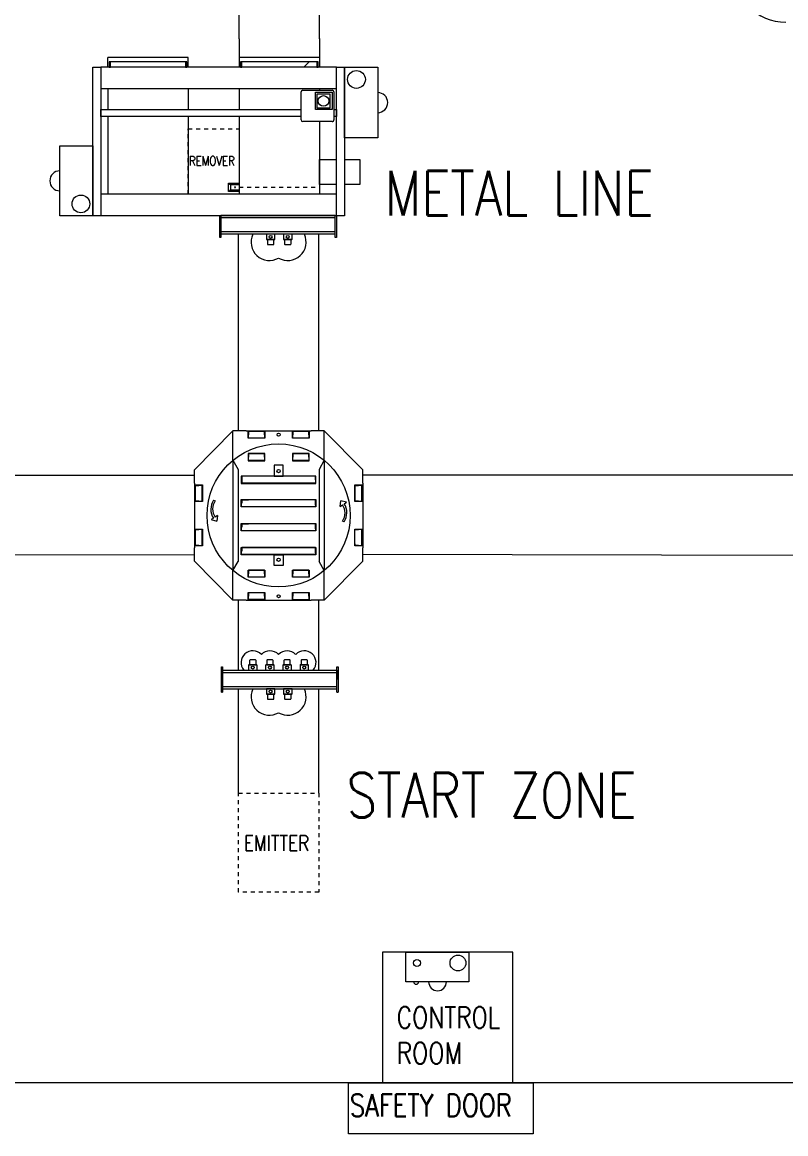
# Model space of a CAD drawing. Header units: inches. Extents: x -47 to 36, y 20 to 186.
# Drawn here: x -18.29 to 0.8, y 140.23 to 168.04 of the extents above; entities that cross this region are included whole.
import ezdxf

# ---------------------------------------------------------------- set-up
doc = ezdxf.new("R2010")
doc.units = ezdxf.units.IN
doc.header["$LTSCALE"] = 0.5
doc.linetypes.add('HIDDEN', pattern=[0.1875, 0.125, -0.0625])
doc.linetypes.add('HIDDEN2', pattern=[0.1875, 0.125, -0.0625])
doc.styles.get("Standard").update_dxf_attribs({"font": 'romans.shx', "width": 0.8})
pattern_1 = [(0, (0, 0), (0, 6.985), [5.08, -1.905]), (90, (0, 0), (-6.985, 4e-16), [5.08, -1.905])]
pattern_2 = [(0, (0, 2.607), (0, 6.985), [5.08, -1.905]), (90, (0, 2.607), (-6.985, 4e-16), [5.08, -1.905])]
pattern_3 = [(0, (0, 0.363), (0, 6.985), [5.08, -1.905]), (90, (0, 0.363), (-6.985, 4e-16), [5.08, -1.905])]
pattern_4 = [(0, (9e-05, 1.188), (0, 6.985), [5.08, -1.905]), (90, (9e-05, 1.188), (-6.985, 4e-16), [5.08, -1.905])]
pattern_5 = [(0, (-1.2865, 1.304), (0, 6.985), [5.08, -1.905]), (90, (-1.2865, 1.304), (-6.985, 4e-16), [5.08, -1.905])]
pattern_6 = [(0, (1.288, 1.304), (0, 6.985), [5.08, -1.905]), (90, (1.288, 1.304), (-6.985, 4e-16), [5.08, -1.905])]
pattern_7 = [(0, (23.053, -3.194), (0, 6.985), [5.08, -1.905]), (90, (23.053, -3.194), (-6.985, 4e-16), [5.08, -1.905])]
pattern_8 = [(0, (21.9386, 0), (0, 6.985), [5.08, -1.905]), (90, (21.9386, 0), (-6.985, 4e-16), [5.08, -1.905])]

msp = doc.modelspace()

# ---------------------------------------------------------------- hatches: boundary and pattern name
at = {"lineweight": 0, "true_color": 0xf8d731}
h = msp.add_hatch(dxfattribs=at)
h.set_pattern_fill('ANSI37', color=40, scale=1.550161)
h.set_pattern_definition([(45, (25.864, -102.2286), (-3.48021, 3.48021), []), (135, (25.864, -102.2286), (-3.48021, -3.48021), [])])
h.paths.add_polyline_path([(6.995, 156.637), (6.86, 156.637), (6.86, 154.766), (6.995, 154.766)])
h.paths.add_polyline_path([(6.995, 153.352), (6.86, 153.352), (6.86, 151.481), (6.995, 151.481)])
h.paths.add_polyline_path([(-10.928, 166.915), (-10.928, 167.05), (-12.799, 167.05), (-12.799, 166.915)])
h.paths.add_polyline_path([(-16.084, 167.05), (-16.084, 166.915), (-14.213, 166.915), (-14.213, 167.05)])
at = {"lineweight": 0}
h = msp.add_hatch(dxfattribs=at)
h.set_pattern_fill('ANGLE')
h.set_pattern_definition(pattern_8)
h.paths.add_polyline_path([(-9.743, 165.786), (-9.743, 165.764), (-9.656, 165.764), (-9.656, 165.786)])
h.paths.add_polyline_path([(-9.743, 167.015), (-9.743, 166.993), (-9.656, 166.993), (-9.656, 167.015)])
at = {"lineweight": 0, "true_color": 0xf8d731}
h = msp.add_hatch(dxfattribs=at)
h.set_pattern_fill('ANGLE', color=40)
h.set_pattern_definition(pattern_8)
h.paths.add_polyline_path([(-9.656, 166.993), (-9.743, 166.993), (-9.743, 165.786), (-9.656, 165.786)])
at = {"lineweight": 0}
h = msp.add_hatch(dxfattribs=at)
h.set_pattern_fill('ANSI37', color=1, scale=9.105044, angle=180)
h.set_pattern_definition([(225, (-260.993, 1729.1), (20.4414, -20.4414), []), (315, (-260.993, 1729.1), (20.4414, 20.4414), [])])
h.paths.add_polyline_path([(-9.405, 165.779, 1), (-9.405, 166.282)])
h = msp.add_hatch(dxfattribs=at)
h.set_pattern_fill('ANGLE')
h.set_pattern_definition(pattern_8)
h.paths.add_polyline_path([(-9.656, 163.666), (-9.743, 163.666), (-9.743, 163.644), (-9.656, 163.644)])
h.paths.add_polyline_path([(-9.743, 164.896), (-9.743, 164.873), (-9.656, 164.873), (-9.656, 164.896)])
at = {"lineweight": 0, "true_color": 0xf8d731}
h = msp.add_hatch(dxfattribs=at)
h.set_pattern_fill('ANGLE', color=40)
h.set_pattern_definition(pattern_8)
h.paths.add_polyline_path([(-9.743, 163.666), (-9.656, 163.666), (-9.656, 164.873), (-9.743, 164.873)])
h = msp.add_hatch(dxfattribs=at)
h.set_pattern_fill('ANGLE', color=40)
h.set_pattern_definition([(0, (21.9386, -2.1194), (0, 6.985), [5.08, -1.905]), (90, (21.9386, -2.1194), (-6.985, 4e-16), [5.08, -1.905])])
h.paths.add_polyline_path([(-9.656, 164.873), (-9.743, 164.873), (-9.743, 163.666), (-9.656, 163.666)])
at = {"lineweight": 0}
h = msp.add_hatch(dxfattribs=at)
h.set_pattern_fill('ANSI37', color=1, scale=9.039911)
h.set_pattern_definition([(45, (232.436, -1387.817), (-20.2952, 20.2952), []), (135, (232.436, -1387.817), (-20.2952, -20.2952), [])])
h.paths.add_polyline_path([(-17.352, 164.322, 1), (-17.352, 163.822)])
h = msp.add_hatch(dxfattribs=at)
h.set_pattern_fill('ANGLE')
h.set_pattern_definition(pattern_7)
h.paths.add_polyline_path([(-8.542, 162.592), (-8.629, 162.592), (-8.629, 162.569), (-8.542, 162.569)])
h.paths.add_polyline_path([(-8.542, 163.821), (-8.629, 163.821), (-8.629, 163.799), (-8.542, 163.799)])
at = {"lineweight": 0, "true_color": 0xf8d731}
h = msp.add_hatch(dxfattribs=at)
h.set_pattern_fill('ANGLE', color=40)
h.set_pattern_definition(pattern_7)
h.paths.add_polyline_path([(-8.542, 163.799), (-8.629, 163.799), (-8.629, 162.592), (-8.542, 162.592)])
at = {"lineweight": 0}
h = msp.add_hatch(dxfattribs=at)
h.set_pattern_fill('ANGLE')
h.set_pattern_definition(pattern_7)
h.paths.add_polyline_path([(-8.542, 160.472), (-8.629, 160.472), (-8.629, 160.45), (-8.542, 160.45)])
h.paths.add_polyline_path([(-8.542, 161.701), (-8.629, 161.701), (-8.629, 161.679), (-8.542, 161.679)])
at = {"lineweight": 0, "true_color": 0xf8d731}
h = msp.add_hatch(dxfattribs=at)
h.set_pattern_fill('ANGLE', color=40)
h.set_pattern_definition(pattern_7)
h.paths.add_polyline_path([(-8.542, 161.679), (-8.629, 161.679), (-8.629, 160.472), (-8.542, 160.472)])
at = {"lineweight": 0}
h = msp.add_hatch(dxfattribs=at)
h.set_pattern_fill('ANGLE', color=256)
h.set_pattern_definition(pattern_2)
h.paths.add_polyline_path([(-12.645, 157.812), (-12.645, 157.632), (-12.227, 157.632), (-12.227, 157.812)])
h.paths.add_polyline_path([(-12.635, 157.808), (-12.237, 157.808), (-12.237, 157.721), (-12.237, 157.635), (-12.635, 157.635), (-12.635, 157.721)], flags=16)
h = msp.add_hatch(dxfattribs=at)
h.set_pattern_fill('ANGLE', color=256)
h.set_pattern_definition(pattern_2)
h.paths.add_polyline_path([(-11.538, 157.812), (-11.538, 157.631), (-11.12, 157.631), (-11.12, 157.812)])
h.paths.add_polyline_path([(-11.527, 157.807), (-11.13, 157.807), (-11.13, 157.72), (-11.13, 157.634), (-11.528, 157.634), (-11.527, 157.72)], flags=16)
h = msp.add_hatch(dxfattribs=at)
h.set_pattern_fill('ANGLE', color=256)
h.set_pattern_definition(pattern_4)
h.paths.add_polyline_path([(-12.645, 157.248), (-12.645, 157.067), (-12.227, 157.067), (-12.227, 157.248)])
h.paths.add_polyline_path([(-12.635, 157.244), (-12.237, 157.244), (-12.237, 157.158), (-12.237, 157.072), (-12.635, 157.072), (-12.635, 157.158)], flags=16)
h = msp.add_hatch(dxfattribs=at)
h.set_pattern_fill('ANGLE', color=256)
h.set_pattern_definition([(0, (0.7146, 1.1876), (0, 6.985), [5.08, -1.905]), (90, (0.7146, 1.1876), (-6.985, 4e-16), [5.08, -1.905])])
h.paths.add_polyline_path([(-11.538, 157.248), (-11.538, 157.068), (-11.119, 157.068), (-11.119, 157.248)])
h.paths.add_polyline_path([(-11.528, 157.245), (-11.13, 157.245), (-11.13, 157.159), (-11.13, 157.073), (-11.527, 157.073), (-11.527, 157.159)], flags=16)
h = msp.add_hatch(dxfattribs=at)
h.set_pattern_fill('ANGLE', color=256)
h.set_pattern_definition(pattern_4)
h.paths.add_polyline_path([(-11.538, 157.248), (-11.538, 157.068), (-11.119, 157.068), (-11.119, 157.248)])
h.paths.add_polyline_path([(-11.528, 157.245), (-11.13, 157.245), (-11.13, 157.159), (-11.13, 157.073), (-11.527, 157.073), (-11.527, 157.159)], flags=16)
h = msp.add_hatch(dxfattribs=at)
h.set_pattern_fill('ANGLE', color=256)
h.set_pattern_definition([(0, (9e-05, 0.825), (0, 6.985), [5.08, -1.905]), (90, (9e-05, 0.825), (-6.985, 4e-16), [5.08, -1.905])])
h.paths.add_polyline_path([(-12.815, 156.683), (-12.815, 156.502), (-10.95, 156.502), (-10.95, 156.683)])
h.paths.add_polyline_path([(-12.805, 156.68), (-10.959, 156.68), (-10.959, 156.593), (-10.959, 156.507), (-12.805, 156.507), (-12.805, 156.593)], flags=16)
h = msp.add_hatch(dxfattribs=at)
h.set_pattern_fill('ANGLE', color=256)
h.set_pattern_definition(pattern_5)
h.paths.add_polyline_path([(-13.966, 156.463), (-13.966, 156.045), (-13.785, 156.045), (-13.785, 156.463)])
h.paths.add_polyline_path([(-13.963, 156.453), (-13.877, 156.453), (-13.79, 156.453), (-13.79, 156.055), (-13.877, 156.055), (-13.963, 156.055)], flags=16)
h = msp.add_hatch(dxfattribs=at)
h.set_pattern_fill('ANGLE', color=256)
h.set_pattern_definition(pattern_6)
h.paths.add_polyline_path([(-9.975, 156.463), (-9.975, 156.045), (-9.794, 156.045), (-9.794, 156.463)])
h.paths.add_polyline_path([(-9.972, 156.453), (-9.885, 156.453), (-9.799, 156.453), (-9.799, 156.055), (-9.885, 156.055), (-9.972, 156.055)], flags=16)
h = msp.add_hatch(dxfattribs=at)
h.set_pattern_fill('ANGLE', color=256)
h.set_pattern_definition([(0, (0, 0.772), (0, 6.985), [5.08, -1.905]), (90, (0, 0.772), (-6.985, 4e-16), [5.08, -1.905])])
h.paths.add_polyline_path([(-12.815, 156.096), (-12.815, 155.915), (-10.95, 155.915), (-10.95, 156.096)])
h.paths.add_polyline_path([(-12.805, 156.091), (-10.959, 156.091), (-10.959, 155.961), (-10.959, 155.918), (-12.806, 155.918), (-12.805, 156.004)], flags=16)
h = msp.add_hatch(dxfattribs=at)
h.set_pattern_fill('ANGLE', color=256)
h.set_pattern_definition(pattern_1)
h.paths.add_polyline_path([(-12.815, 156.096), (-12.815, 155.915), (-10.95, 155.915), (-10.95, 156.096)])
h.paths.add_polyline_path([(-12.805, 156.091), (-12.635, 156.091), (-10.959, 156.091), (-10.959, 155.961), (-10.959, 155.918), (-12.806, 155.918), (-12.805, 156.004)], flags=16)
h.paths.add_polyline_path([(-12.815, 155.497), (-12.815, 155.316), (-10.95, 155.316), (-10.95, 155.497)])
h.paths.add_polyline_path([(-12.805, 155.492), (-12.635, 155.492), (-10.959, 155.492), (-10.959, 155.362), (-10.959, 155.319), (-12.806, 155.319), (-12.805, 155.406)], flags=16)
h = msp.add_hatch(dxfattribs=at)
h.set_pattern_fill('ANGLE', color=256)
h.set_pattern_definition([(0, (0, 0.386), (0, 6.985), [5.08, -1.905]), (90, (0, 0.386), (-6.985, 4e-16), [5.08, -1.905])])
h.paths.add_polyline_path([(-12.815, 155.497), (-12.815, 155.316), (-10.95, 155.316), (-10.95, 155.497)])
h.paths.add_polyline_path([(-12.805, 155.492), (-10.959, 155.492), (-10.959, 155.362), (-10.959, 155.319), (-12.806, 155.319), (-12.805, 155.406)], flags=16)
h = msp.add_hatch(dxfattribs=at)
h.set_pattern_fill('ANGLE', color=256)
h.set_pattern_definition([(0, (-0.572, 1.303), (0, 6.985), [5.08, -1.905]), (90, (-0.572, 1.303), (-6.985, 4e-16), [5.08, -1.905])])
h.paths.add_polyline_path([(-13.967, 155.356), (-13.967, 154.937), (-13.786, 154.937), (-13.786, 155.356)])
h.paths.add_polyline_path([(-13.964, 155.346), (-13.878, 155.346), (-13.791, 155.345), (-13.791, 154.948), (-13.878, 154.948), (-13.964, 154.948)], flags=16)
h = msp.add_hatch(dxfattribs=at)
h.set_pattern_fill('ANGLE', color=256)
h.set_pattern_definition(pattern_5)
h.paths.add_polyline_path([(-13.967, 155.356), (-13.967, 154.937), (-13.786, 154.937), (-13.786, 155.356)])
h.paths.add_polyline_path([(-13.964, 155.346), (-13.878, 155.346), (-13.791, 155.345), (-13.791, 154.948), (-13.878, 154.948), (-13.964, 154.948)], flags=16)
h = msp.add_hatch(dxfattribs=at)
h.set_pattern_fill('ANGLE', color=256)
h.set_pattern_definition([(0, (2.003, 1.303), (0, 6.985), [5.08, -1.905]), (90, (2.003, 1.303), (-6.985, 4e-16), [5.08, -1.905])])
h.paths.add_polyline_path([(-9.976, 155.356), (-9.976, 154.937), (-9.795, 154.937), (-9.795, 155.356)])
h.paths.add_polyline_path([(-9.973, 155.346), (-9.886, 155.346), (-9.8, 155.345), (-9.8, 154.948), (-9.886, 154.948), (-9.973, 154.948)], flags=16)
h = msp.add_hatch(dxfattribs=at)
h.set_pattern_fill('ANGLE', color=256)
h.set_pattern_definition(pattern_6)
h.paths.add_polyline_path([(-9.976, 155.356), (-9.976, 154.937), (-9.795, 154.937), (-9.795, 155.356)])
h.paths.add_polyline_path([(-9.973, 155.346), (-9.886, 155.346), (-9.8, 155.345), (-9.8, 154.948), (-9.886, 154.948), (-9.973, 154.948)], flags=16)
h = msp.add_hatch(dxfattribs=at)
h.set_pattern_fill('ANGLE', color=256)
h.set_pattern_definition(pattern_1)
h.paths.add_polyline_path([(-12.815, 154.898), (-12.815, 154.718), (-10.95, 154.718), (-10.95, 154.898)])
h.paths.add_polyline_path([(-12.805, 154.894), (-10.959, 154.894), (-10.959, 154.764), (-10.959, 154.721), (-12.806, 154.721), (-12.805, 154.807)], flags=16)
h = msp.add_hatch(dxfattribs=at)
h.set_pattern_fill('ANGLE', color=256)
h.set_pattern_definition(pattern_3)
h.paths.add_polyline_path([(-12.645, 154.334), (-12.645, 154.153), (-12.227, 154.153), (-12.227, 154.334)])
h.paths.add_polyline_path([(-12.635, 154.329), (-12.237, 154.329), (-12.237, 154.243), (-12.237, 154.156), (-12.635, 154.156), (-12.635, 154.243)], flags=16)
h = msp.add_hatch(dxfattribs=at)
h.set_pattern_fill('ANGLE', color=256)
h.set_pattern_definition([(0, (0.7145, 0.363), (0, 6.985), [5.08, -1.905]), (90, (0.7145, 0.363), (-6.985, 4e-16), [5.08, -1.905])])
h.paths.add_polyline_path([(-11.538, 154.333), (-11.538, 154.152), (-11.12, 154.152), (-11.12, 154.333)])
h.paths.add_polyline_path([(-11.527, 154.328), (-11.13, 154.328), (-11.13, 154.242), (-11.13, 154.155), (-11.528, 154.155), (-11.527, 154.242)], flags=16)
h = msp.add_hatch(dxfattribs=at)
h.set_pattern_fill('ANGLE', color=256)
h.set_pattern_definition(pattern_3)
h.paths.add_polyline_path([(-11.538, 154.333), (-11.538, 154.152), (-11.12, 154.152), (-11.12, 154.333)])
h.paths.add_polyline_path([(-11.527, 154.328), (-11.13, 154.328), (-11.13, 154.242), (-11.13, 154.155), (-11.528, 154.155), (-11.527, 154.242)], flags=16)
h = msp.add_hatch(dxfattribs=at)
h.set_pattern_fill('ANGLE', color=256)
h.set_pattern_definition(pattern_1)
h.paths.add_polyline_path([(-12.645, 153.771), (-12.645, 153.59), (-12.227, 153.59), (-12.227, 153.771)])
h.paths.add_polyline_path([(-12.635, 153.766), (-12.237, 153.766), (-12.237, 153.679), (-12.237, 153.593), (-12.635, 153.593), (-12.635, 153.679)], flags=16)
h = msp.add_hatch(dxfattribs=at)
h.set_pattern_fill('ANGLE', color=256)
h.set_pattern_definition([(0, (0.7145, -0.0006), (0, 6.985), [5.08, -1.905]), (90, (0.7145, -0.0006), (-6.985, 4e-16), [5.08, -1.905])])
h.paths.add_polyline_path([(-11.538, 153.77), (-11.538, 153.589), (-11.12, 153.589), (-11.12, 153.77)])
h.paths.add_polyline_path([(-11.527, 153.765), (-11.13, 153.765), (-11.13, 153.679), (-11.13, 153.592), (-11.528, 153.592), (-11.528, 153.679)], flags=16)
h = msp.add_hatch(dxfattribs=at)
h.set_pattern_fill('ANGLE', color=256)
h.set_pattern_definition(pattern_1)
h.paths.add_polyline_path([(-11.538, 153.77), (-11.538, 153.589), (-11.12, 153.589), (-11.12, 153.77)])
h.paths.add_polyline_path([(-11.527, 153.765), (-11.13, 153.765), (-11.13, 153.679), (-11.13, 153.592), (-11.528, 153.592), (-11.528, 153.679)], flags=16)
h = msp.add_hatch(dxfattribs=at)
h.set_pattern_fill('ANSI37', color=3, scale=2.577009)
h.set_pattern_definition([(45, (54.849, -263.406), (-5.78555, 5.78555), []), (135, (54.849, -263.406), (-5.78555, -5.78555), [])])
h.paths.add_polyline_path([(-8.381, 144.029), (-8.502, 144.029, 1)])
h = msp.add_hatch(dxfattribs=at)
h.set_pattern_fill('ANSI37', color=1, scale=8.081409, angle=90)
h.set_pattern_definition([(135, (1379.435, 367.332), (-18.1433, -18.1433), []), (225, (1379.435, 367.332), (18.1433, -18.1433), [])])
h.paths.add_polyline_path([(-8.13, 144.029, 1), (-7.684, 144.029)])

# ---------------------------------------------------------------- linework, layer by layer
for p, q in [((-12.868, 167.629), (-12.868, 179.053)), ((-10.859, 167.629), (-10.859, 179.053)), ((-12.868, 167.629), (-12.868, 166.915)), ((-10.859, 167.637), (-10.859, 166.915)), ((-14.145, 167.162), (-16.153, 167.162)), ((-16.153, 166.915), (-16.153, 167.162)), ((-14.179, 167.05), (-16.119, 167.05)), ((-14.143, 166.915), (-14.143, 167.162)), ((-10.859, 167.162), (-12.868, 167.162)), ((-10.893, 167.05), (-12.833, 167.05)), ((-16.152, 166.384), (-16.152, 165.859)), ((-14.143, 166.384), (-14.143, 165.859)), ((-12.868, 166.384), (-12.868, 165.859)), ((-10.859, 166.384), (-10.859, 166.338)), ((-16.152, 165.681), (-16.152, 163.737)), ((-14.143, 165.681), (-14.143, 163.737)), ((-12.868, 165.681), (-12.868, 163.737)), ((-10.859, 165.558), (-10.859, 163.737)), ((-13.105, 164.005), (-13.114, 164.005)), ((-13.105, 163.993), (-13.114, 163.993)), ((-13.105, 163.83), (-13.114, 163.83)), ((-13.089, 164.005), (-13.08, 164.005)), ((-13.089, 163.993), (-13.08, 163.993)), ((-13.089, 163.83), (-13.08, 163.83)), ((-12.979, 163.912), (-12.979, 163.922)), ((-12.979, 163.912), (-12.979, 163.903)), ((-12.966, 163.912), (-12.966, 163.922)), ((-12.966, 163.912), (-12.966, 163.903)), ((-12.913, 164.005), (-12.922, 164.005)), ((-12.913, 163.993), (-12.922, 163.993)), ((-12.913, 163.831), (-12.922, 163.831)), ((-12.897, 164.005), (-12.888, 164.005)), ((-12.897, 163.993), (-12.888, 163.993)), ((-12.897, 163.831), (-12.888, 163.831)), ((-13.105, 163.817), (-13.114, 163.817)), ((-13.089, 163.817), (-13.08, 163.817)), ((-12.913, 163.819), (-12.922, 163.819)), ((-12.897, 163.819), (-12.888, 163.819)), ((-13.355, 162.735), (-13.355, 163.206)), ((-10.468, 163.206), (-13.325, 163.206)), ((-13.325, 163.206), (-13.325, 162.97)), ((-13.325, 163.206), (-13.325, 162.735)), ((-10.468, 163.145), (-13.325, 163.145)), ((-10.468, 162.735), (-10.468, 163.206)), ((-10.438, 163.206), (-10.438, 162.735)), ((-13.355, 162.654), (-13.355, 162.735)), ((-13.325, 162.735), (-13.325, 162.97)), ((-10.468, 162.796), (-13.325, 162.796)), ((-10.468, 162.735), (-13.325, 162.735)), ((-13.325, 162.735), (-13.325, 162.654)), ((-12.887, 158.699), (-12.887, 162.735)), ((-10.878, 157.818), (-10.878, 162.735)), ((-10.468, 162.654), (-10.468, 162.735)), ((-10.438, 162.735), (-10.438, 162.654)), ((-13.325, 162.654), (-13.355, 162.654)), ((-10.438, 162.654), (-10.468, 162.654)), ((-12.887, 157.818), (-12.887, 158.699)), ((-13.985, 156.842), (-13.024, 157.818)), ((-12.694, 157.818), (-13.024, 157.818)), ((-13.024, 157.079), (-13.024, 157.818)), ((-12.694, 157.818), (-11.071, 157.818)), ((-11.882, 157.818), (-11.882, 157.818)), ((-10.741, 157.818), (-11.071, 157.818)), ((-10.741, 157.818), (-9.779, 156.842)), ((-10.741, 157.079), (-10.741, 157.818)), ((-13.024, 157.079), (-13.024, 154.321)), ((-13.024, 157.079), (-12.896, 156.849)), ((-10.741, 157.079), (-10.869, 156.849)), ((-10.741, 157.079), (-10.741, 154.321)), ((-22.37, 156.706), (-13.985, 156.706)), ((-13.985, 156.511), (-13.985, 156.842)), ((-12.896, 156.849), (-12.896, 154.551)), ((-10.869, 156.849), (-10.869, 154.551)), ((-9.779, 156.511), (-9.779, 156.842)), ((-9.779, 156.511), (-9.779, 156.842)), ((-1.395, 156.706), (-9.779, 156.706)), ((2.679, 156.706), (-1.395, 156.706)), ((-13.985, 156.511), (-13.985, 154.889)), ((-9.779, 156.511), (-9.779, 154.889)), ((-9.779, 156.511), (-9.779, 154.889)), ((-13.506, 156.083), (-13.468, 156.065)), ((-10.339, 155.927), (-10.325, 156.068)), ((-10.187, 156.029), (-10.325, 156.068)), ((-10.339, 155.927), (-10.282, 155.965)), ((-10.243, 155.992), (-10.187, 156.029)), ((-13.51, 155.633), (-13.566, 155.595)), ((-13.566, 155.595), (-13.428, 155.556)), ((-13.414, 155.697), (-13.471, 155.66)), ((-13.414, 155.697), (-13.428, 155.556)), ((-10.247, 155.541), (-10.285, 155.559)), ((-26.444, 154.697), (-13.985, 154.724)), ((-13.985, 154.558), (-13.985, 154.889)), ((-9.779, 154.558), (-9.779, 154.889)), ((-9.779, 154.558), (-9.779, 154.889)), ((2.679, 154.697), (-9.779, 154.724)), ((-13.024, 153.582), (-13.985, 154.558)), ((-13.024, 154.321), (-12.896, 154.551)), ((-10.741, 154.321), (-10.869, 154.551)), ((-10.741, 153.582), (-9.779, 154.558)), ((-13.024, 153.582), (-13.024, 154.321)), ((-10.741, 153.582), (-10.741, 154.321)), ((-12.694, 153.582), (-13.024, 153.582)), ((-12.887, 152.709), (-12.887, 153.582)), ((-12.694, 153.582), (-11.071, 153.582)), ((-10.741, 153.582), (-11.071, 153.582)), ((-10.878, 151.829), (-10.878, 153.582)), ((-12.887, 151.829), (-12.887, 152.709)), ((-13.314, 151.829), (-13.314, 151.91)), ((-13.314, 151.91), (-13.284, 151.91)), ((-13.284, 151.91), (-13.284, 151.829)), ((-10.427, 151.829), (-10.427, 151.91)), ((-10.427, 151.91), (-10.397, 151.91)), ((-10.397, 151.91), (-10.397, 151.829)), ((-13.314, 151.358), (-13.314, 151.829)), ((-13.284, 151.829), (-10.427, 151.829)), ((-13.284, 151.829), (-13.284, 151.358)), ((-13.284, 151.768), (-10.427, 151.768)), ((-10.427, 151.829), (-10.427, 151.594)), ((-10.427, 151.358), (-10.427, 151.829)), ((-10.427, 151.358), (-10.427, 151.594)), ((-10.397, 151.829), (-10.397, 151.358)), ((-13.314, 151.277), (-13.314, 151.358)), ((-13.284, 151.419), (-10.427, 151.419)), ((-13.284, 151.358), (-10.427, 151.358)), ((-13.284, 151.358), (-13.284, 151.277)), ((-12.887, 148.751), (-12.887, 151.358)), ((-10.878, 148.751), (-10.878, 151.358)), ((-10.427, 151.277), (-10.427, 151.358)), ((-10.397, 151.358), (-10.397, 151.277)), ((-13.314, 151.277), (-13.284, 151.277)), ((-10.427, 151.277), (-10.397, 151.277))]:
    msp.add_line(p, q, dxfattribs=at)
at = {"color": 1, "linetype": 'HIDDEN2', "lineweight": 0}
msp.add_line((-12.868, 163.912), (-10.859, 163.912), dxfattribs=at)
at = {"lineweight": 0}
for points in [[(-47.291, 185.816), (21.664, 185.816), (21.385, 141.498), (-47.291, 141.498)], [(-16.524, 163.193), (-16.524, 166.915), (-16.325, 166.915), (-16.325, 163.193)], [(-10.438, 166.384), (-10.438, 166.915), (-16.325, 166.915), (-16.325, 166.384)], [(-16.084, 166.915), (-16.084, 167.05), (-16.119, 167.05), (-16.119, 166.915)], [(-14.179, 166.915), (-14.179, 167.05), (-14.213, 167.05), (-14.213, 166.915)], [(-12.799, 166.915), (-12.799, 167.05), (-12.833, 167.05), (-12.833, 166.915)], [(-10.893, 166.915), (-10.893, 167.05), (-10.928, 167.05), (-10.928, 166.915)], [(-10.438, 163.193), (-10.438, 166.915), (-10.238, 166.915), (-10.238, 163.193)], [(-10.238, 166.915), (-9.405, 166.915), (-9.405, 165.146), (-10.238, 165.146)], [(-10.543, 166.294), (-10.543, 165.855), (-10.96, 165.855), (-10.96, 166.294)], [(-10.602, 166.251), (-10.602, 165.893), (-10.917, 165.893), (-10.917, 166.251)], [(-16.524, 163.193), (-17.352, 163.193), (-17.352, 164.95), (-16.524, 164.95)], [(-12.868, 164.016), (-12.868, 163.809), (-13.133, 163.809), (-13.133, 164.016)], [(-12.868, 163.983), (-12.868, 163.842), (-13.073, 163.842), (-13.073, 163.983)], [(-10.438, 163.206), (-10.438, 163.737), (-16.325, 163.737), (-16.325, 163.206)], [(-12.645, 157.812), (-12.227, 157.812), (-12.227, 157.632), (-12.645, 157.632)], [(-11.538, 157.812), (-11.12, 157.812), (-11.12, 157.631), (-11.538, 157.631)], [(-12.645, 157.067), (-12.227, 157.067), (-12.227, 157.248), (-12.645, 157.248)], [(-11.538, 157.068), (-11.119, 157.068), (-11.119, 157.248), (-11.538, 157.248)], [(-11.993, 156.683), (-11.772, 156.683), (-11.772, 156.954), (-11.993, 156.954)], [(-12.815, 156.502), (-10.95, 156.502), (-10.95, 156.683), (-12.815, 156.683)], [(-13.785, 156.463), (-13.785, 156.045), (-13.966, 156.045), (-13.966, 156.463)], [(-9.794, 156.463), (-9.794, 156.045), (-9.975, 156.045), (-9.975, 156.463)], [(-12.815, 156.096), (-10.95, 156.096), (-10.95, 155.915), (-12.815, 155.915)], [(-12.815, 155.497), (-10.95, 155.497), (-10.95, 155.316), (-12.815, 155.316)], [(-13.786, 155.356), (-13.786, 154.937), (-13.967, 154.937), (-13.967, 155.356)], [(-9.795, 155.356), (-9.795, 154.937), (-9.976, 154.937), (-9.976, 155.356)], [(-12.815, 154.898), (-10.95, 154.898), (-10.95, 154.718), (-12.815, 154.718)], [(-11.993, 154.718), (-11.772, 154.718), (-11.772, 154.447), (-11.993, 154.447)], [(-12.645, 154.334), (-12.227, 154.334), (-12.227, 154.153), (-12.645, 154.153)], [(-11.538, 154.333), (-11.12, 154.333), (-11.12, 154.152), (-11.538, 154.152)], [(-12.645, 153.771), (-12.227, 153.771), (-12.227, 153.59), (-12.645, 153.59)], [(-11.538, 153.77), (-11.12, 153.77), (-11.12, 153.589), (-11.538, 153.589)], [(-9.288, 141.498), (-6.029, 141.498), (-6.029, 144.769), (-9.288, 144.769)], [(-7.127, 144.769), (-7.127, 144.029), (-8.698, 144.029), (-8.698, 144.769)], [(-10.138, 141.498), (-5.515, 141.498), (-5.515, 140.228), (-10.138, 140.228)]]:
    msp.add_lwpolyline(points, close=True, dxfattribs=at)
for points in [[(-11.276, 166.338), (-10.54, 166.338)], [(-11.317, 165.599), (-11.317, 166.296)], [(-10.498, 166.296), (-10.498, 165.599)], [(-11.317, 165.681), (-16.325, 165.681), (-16.325, 165.859), (-11.317, 165.859)], [(-10.498, 165.859), (-10.438, 165.859), (-10.438, 165.681), (-10.498, 165.681)], [(-10.537, 165.558), (-11.276, 165.558)], [(-10.438, 163.981), (-10.859, 163.981), (-10.859, 164.609), (-10.438, 164.609)], [(-10.238, 164.609), (-9.849, 164.609), (-9.849, 163.981), (-10.238, 163.981)], [(-11.976, 162.611), (-11.976, 162.735), (-12.189, 162.735), (-12.189, 162.611)], [(-11.976, 162.611), (-11.976, 162.735), (-12.189, 162.735), (-12.189, 162.611)], [(-11.546, 162.611), (-11.546, 162.735), (-11.76, 162.735), (-11.76, 162.611)], [(-11.546, 162.611), (-11.546, 162.735), (-11.76, 162.735), (-11.76, 162.611)], [(-12.182, 162.605), (-11.982, 162.605)], [(-12.182, 162.605), (-11.982, 162.605)], [(-12.001, 162.491), (-12.001, 162.605), (-12.163, 162.605), (-12.163, 162.491)], [(-12.149, 162.477), (-12.016, 162.477)], [(-11.753, 162.605), (-11.553, 162.605)], [(-11.753, 162.605), (-11.553, 162.605)], [(-11.572, 162.491), (-11.572, 162.605), (-11.734, 162.605), (-11.734, 162.491)], [(-11.719, 162.477), (-11.587, 162.477)], [(-12.237, 157.721), (-12.237, 157.808), (-12.635, 157.808), (-12.635, 157.721)], [(-12.237, 157.721), (-12.237, 157.635), (-12.635, 157.635), (-12.635, 157.721), (-12.635, 157.721)], [(-11.13, 157.72), (-11.13, 157.634), (-11.528, 157.634), (-11.527, 157.72), (-11.527, 157.72)], [(-11.13, 157.72), (-11.13, 157.807), (-11.527, 157.807), (-11.527, 157.72)], [(-12.237, 157.158), (-12.237, 157.244), (-12.635, 157.244), (-12.635, 157.158), (-12.635, 157.158)], [(-12.237, 157.158), (-12.237, 157.072), (-12.635, 157.072), (-12.635, 157.158)], [(-11.13, 157.159), (-11.13, 157.245), (-11.528, 157.245), (-11.527, 157.159), (-11.527, 157.159)], [(-11.13, 157.159), (-11.13, 157.073), (-11.527, 157.073), (-11.527, 157.159)], [(-10.959, 156.593), (-10.959, 156.68), (-12.805, 156.68), (-12.805, 156.507), (-12.635, 156.507)], [(-10.959, 156.637), (-10.959, 156.507), (-12.805, 156.507), (-12.805, 156.593)], [(-13.877, 156.055), (-13.963, 156.055), (-13.963, 156.453), (-13.877, 156.453), (-13.877, 156.453)], [(-13.877, 156.055), (-13.79, 156.055), (-13.79, 156.453), (-13.877, 156.453)], [(-9.885, 156.055), (-9.972, 156.055), (-9.972, 156.453), (-9.885, 156.453), (-9.885, 156.453)], [(-9.885, 156.055), (-9.799, 156.055), (-9.799, 156.453), (-9.885, 156.453)], [(-10.959, 156.004), (-10.959, 155.918), (-12.806, 155.918), (-12.805, 156.091), (-12.635, 156.091)], [(-10.959, 155.961), (-10.959, 156.091), (-12.805, 156.091), (-12.805, 156.004)], [(-10.959, 155.406), (-10.959, 155.319), (-12.806, 155.319), (-12.805, 155.492), (-12.635, 155.492)], [(-10.959, 155.362), (-10.959, 155.492), (-12.805, 155.492), (-12.805, 155.406)], [(-13.878, 154.948), (-13.964, 154.948), (-13.964, 155.346), (-13.878, 155.346), (-13.878, 155.345)], [(-13.878, 154.948), (-13.791, 154.948), (-13.791, 155.345), (-13.878, 155.345)], [(-9.886, 154.948), (-9.973, 154.948), (-9.973, 155.346), (-9.886, 155.346), (-9.886, 155.345)], [(-9.886, 154.948), (-9.8, 154.948), (-9.8, 155.345), (-9.886, 155.346)], [(-10.959, 154.807), (-10.959, 154.721), (-12.806, 154.721), (-12.805, 154.894), (-12.635, 154.894)], [(-10.959, 154.764), (-10.959, 154.894), (-12.805, 154.894), (-12.805, 154.807)], [(-12.237, 154.243), (-12.237, 154.329), (-12.635, 154.329), (-12.635, 154.243)], [(-12.237, 154.243), (-12.237, 154.156), (-12.635, 154.156), (-12.635, 154.243), (-12.635, 154.243)], [(-11.13, 154.242), (-11.13, 154.155), (-11.528, 154.155), (-11.527, 154.242), (-11.527, 154.242)], [(-11.13, 154.242), (-11.13, 154.328), (-11.527, 154.328), (-11.527, 154.242)], [(-12.237, 153.679), (-12.237, 153.766), (-12.635, 153.766), (-12.635, 153.679)], [(-12.237, 153.679), (-12.237, 153.593), (-12.635, 153.593), (-12.635, 153.679), (-12.635, 153.679)], [(-11.13, 153.679), (-11.13, 153.592), (-11.528, 153.592), (-11.528, 153.679), (-11.527, 153.679)], [(-11.13, 153.679), (-11.13, 153.765), (-11.527, 153.765), (-11.527, 153.679)], [(-12.635, 151.952), (-12.635, 151.829), (-12.422, 151.829), (-12.422, 151.952)], [(-12.428, 151.959), (-12.628, 151.959)], [(-12.609, 152.072), (-12.609, 151.959), (-12.447, 151.959), (-12.447, 152.072)], [(-12.462, 152.087), (-12.595, 152.087)], [(-12.206, 151.952), (-12.206, 151.829), (-11.992, 151.829), (-11.992, 151.952)], [(-12.206, 151.952), (-12.206, 151.829), (-11.992, 151.829), (-11.992, 151.952)], [(-11.999, 151.959), (-12.199, 151.959)], [(-11.999, 151.959), (-12.199, 151.959)], [(-12.18, 152.072), (-12.18, 151.959), (-12.018, 151.959), (-12.018, 152.072)], [(-12.033, 152.087), (-12.165, 152.087)], [(-11.777, 151.952), (-11.777, 151.829), (-11.563, 151.829), (-11.563, 151.952)], [(-11.777, 151.952), (-11.777, 151.829), (-11.563, 151.829), (-11.563, 151.952)], [(-11.57, 151.959), (-11.77, 151.959)], [(-11.57, 151.959), (-11.77, 151.959)], [(-11.751, 152.072), (-11.751, 151.959), (-11.589, 151.959), (-11.589, 152.072)], [(-11.604, 152.087), (-11.736, 152.087)], [(-11.347, 151.952), (-11.347, 151.829), (-11.134, 151.829), (-11.134, 151.952)], [(-11.347, 151.952), (-11.347, 151.829), (-11.134, 151.829), (-11.134, 151.952)], [(-11.141, 151.959), (-11.341, 151.959)], [(-11.141, 151.959), (-11.341, 151.959)], [(-11.322, 152.072), (-11.322, 151.959), (-11.16, 151.959), (-11.16, 152.072)], [(-11.174, 152.087), (-11.307, 152.087)], [(-11.976, 151.235), (-11.976, 151.358), (-12.189, 151.358), (-12.189, 151.235)], [(-11.976, 151.235), (-11.976, 151.358), (-12.189, 151.358), (-12.189, 151.235)], [(-11.546, 151.235), (-11.546, 151.358), (-11.76, 151.358), (-11.76, 151.235)], [(-11.546, 151.235), (-11.546, 151.358), (-11.76, 151.358), (-11.76, 151.235)], [(-12.182, 151.228), (-11.982, 151.228)], [(-12.182, 151.228), (-11.982, 151.228)], [(-12.001, 151.115), (-12.001, 151.228), (-12.163, 151.228), (-12.163, 151.115)], [(-12.149, 151.1), (-12.016, 151.1)], [(-11.753, 151.228), (-11.553, 151.228)], [(-11.753, 151.228), (-11.553, 151.228)], [(-11.572, 151.115), (-11.572, 151.228), (-11.734, 151.228), (-11.734, 151.115)], [(-11.719, 151.1), (-11.587, 151.1)]]:
    msp.add_lwpolyline(points, dxfattribs=at)
at = {"linetype": 'HIDDEN', "lineweight": 0}
for points in [[(-14.143, 165.371), (-12.868, 165.371), (-12.868, 163.737), (-14.143, 163.737)], [(-12.887, 148.751), (-10.878, 148.751), (-10.878, 146.276), (-12.887, 146.276)]]:
    msp.add_lwpolyline(points, close=True, dxfattribs=at)
at = {"lineweight": 0}
for centre, radius in [((-9.936, 166.61), 0.223), ((-10.759, 166.072), 0.134), ((-13.097, 163.999), 0.00995), ((-13.097, 163.824), 0.00995), ((-12.905, 163.999), 0.00995), ((-12.905, 163.825), 0.00995), ((-16.825, 163.496), 0.221), ((-12.082, 162.67), 0.0368), ((-12.082, 162.67), 0.0368), ((-12.082, 162.67), 0.0368), ((-11.653, 162.67), 0.0368), ((-11.653, 162.67), 0.0368), ((-11.653, 162.67), 0.0368), ((-11.882, 157.721), 0.038), ((-11.882, 155.7), 1.79), ((-11.882, 156.81), 0.0404), ((-11.882, 154.59), 0.0404), ((-11.882, 153.679), 0.038), ((-12.528, 151.894), 0.0368), ((-12.099, 151.894), 0.0368), ((-12.099, 151.894), 0.0368), ((-12.099, 151.894), 0.0368), ((-11.67, 151.894), 0.0368), ((-11.67, 151.894), 0.0368), ((-11.67, 151.894), 0.0368), ((-11.241, 151.894), 0.0368), ((-11.241, 151.894), 0.0368), ((-11.241, 151.894), 0.0368), ((-12.082, 151.293), 0.0368), ((-12.082, 151.293), 0.0368), ((-12.082, 151.293), 0.0368), ((-11.653, 151.293), 0.0368), ((-11.653, 151.293), 0.0368), ((-11.653, 151.293), 0.0368), ((-7.398, 144.501), 0.198), ((-8.422, 144.501), 0.0894)]:
    msp.add_circle(centre, radius, dxfattribs=at)
for centre, radius, start, end in [((0.798, 169.353), 1.311, 180, 270), ((-11.276, 166.296), 0.0419, 90, 180), ((-10.54, 166.296), 0.0419, 0, 90), ((-9.405, 166.03), 0.252, 270, 90), ((-11.276, 165.599), 0.0419, 180, 270), ((-10.54, 165.599), 0.0419, 266.1582, 0), ((-17.352, 164.072), 0.25, 90, 270), ((-13.114, 163.999), 0.00613, 91.5985, 271.5985), ((-13.114, 163.824), 0.00613, 91.5985, 271.5985), ((-13.08, 163.999), 0.00613, 268.4015, 88.4015), ((-13.08, 163.824), 0.00613, 268.4015, 88.4015), ((-12.973, 163.921), 0.00613, 1.5985, 181.5985), ((-12.973, 163.903), 0.00613, 178.4015, 358.4015), ((-12.922, 163.999), 0.00613, 91.5985, 271.5985), ((-12.922, 163.825), 0.00613, 91.5985, 271.5985), ((-12.888, 163.999), 0.00613, 268.4015, 88.4015), ((-12.888, 163.825), 0.00613, 268.4015, 88.4015), ((-12.182, 162.611), 0.00677, 180, 270), ((-12.182, 162.611), 0.00677, 180, 270), ((-12.149, 162.491), 0.0147, 180, 270), ((-12.016, 162.491), 0.0147, 270, 0), ((-11.982, 162.611), 0.00677, 270, 0), ((-11.982, 162.611), 0.00677, 270, 0), ((-11.753, 162.611), 0.00677, 180, 270), ((-11.753, 162.611), 0.00677, 180, 270), ((-11.719, 162.491), 0.0147, 180, 270), ((-11.587, 162.491), 0.0147, 270, 0), ((-11.553, 162.611), 0.00677, 270, 0), ((-11.553, 162.611), 0.00677, 270, 0), ((-13.177, 155.855), 0.4, 145.3294, 213.8237), ((-13.171, 155.86), 0.36, 145.3294, 213.8237), ((-10.582, 155.764), 0.36, 325.3294, 33.8237), ((-10.576, 155.769), 0.4, 325.3294, 33.8237), ((-12.628, 151.952), 0.00677, 90, 180), ((-12.595, 152.072), 0.0147, 90, 180), ((-12.462, 152.072), 0.0147, 0, 90), ((-12.428, 151.952), 0.00677, 0, 90), ((-12.199, 151.952), 0.00677, 90, 180), ((-12.199, 151.952), 0.00677, 90, 180), ((-12.165, 152.072), 0.0147, 90, 180), ((-12.033, 152.072), 0.0147, 0, 90), ((-11.999, 151.952), 0.00677, 0, 90), ((-11.999, 151.952), 0.00677, 0, 90), ((-11.77, 151.952), 0.00677, 90, 180), ((-11.77, 151.952), 0.00677, 90, 180), ((-11.736, 152.072), 0.0147, 90, 180), ((-11.604, 152.072), 0.0147, 0, 90), ((-11.57, 151.952), 0.00677, 0, 90), ((-11.57, 151.952), 0.00677, 0, 90), ((-11.341, 151.952), 0.00677, 90, 180), ((-11.341, 151.952), 0.00677, 90, 180), ((-11.307, 152.072), 0.0147, 90, 180), ((-11.174, 152.072), 0.0147, 0, 90), ((-11.141, 151.952), 0.00677, 0, 90), ((-11.141, 151.952), 0.00677, 0, 90), ((-12.182, 151.235), 0.00677, 180, 270), ((-12.182, 151.235), 0.00677, 180, 270), ((-12.149, 151.115), 0.0147, 180, 270), ((-12.016, 151.115), 0.0147, 270, 0), ((-11.982, 151.235), 0.00677, 270, 0), ((-11.982, 151.235), 0.00677, 270, 0), ((-11.753, 151.235), 0.00677, 180, 270), ((-11.753, 151.235), 0.00677, 180, 270), ((-11.719, 151.115), 0.0147, 180, 270), ((-11.587, 151.115), 0.0147, 270, 0), ((-11.553, 151.235), 0.00677, 270, 0), ((-11.553, 151.235), 0.00677, 270, 0), ((-8.442, 144.029), 0.0605, 180, 0), ((-7.908, 144.029), 0.223, 180, 0)]:
    msp.add_arc(centre, radius, start, end, dxfattribs=at)
at = {"color": 244, "lineweight": 0, "true_color": 0x991b1e}
for centre, radius, start, end in [((-12.112, 162.538), 0.459, 154.5892, 300), ((-11.653, 162.538), 0.459, 240, 25.4108), ((-12.528, 152.018), 0.295, 43.4095, 219.8438), ((-12.099, 152.018), 0.295, 43.4095, 136.5905), ((-11.67, 152.018), 0.295, 43.4095, 136.5905), ((-11.241, 152.018), 0.295, 320.1562, 136.5905), ((-12.112, 151.161), 0.459, 154.5892, 300), ((-11.653, 151.161), 0.459, 240, 25.4108)]:
    msp.add_arc(centre, radius, start, end, dxfattribs=at)

# ---------------------------------------------------------------- texts
at = {"lineweight": 0, "attachment_point": 1}
for s, width, gutter_width, insert, char_height in [('REMOVER', 2.13552, 1.159, (-14.123, 164.686), 0.2318), ('EMITTER', 3.57266, 1.939, (-12.75, 147.695), 0.3879)]:
    msp.add_mtext_dynamic_manual_height_columns(s, width=width, gutter_width=gutter_width, heights=[0], dxfattribs=dict(at, insert=insert, char_height=char_height))
at = {"color": 114, "lineweight": 0, "true_color": 0x139b48, "attachment_point": 1}
for s, width, gutter_width, insert, char_height in [('METAL LINE', 10.25148, 5.565, (-9.227, 164.319), 1.113), ('START ZONE', 10.25148, 5.565, (-10.185, 149.258), 1.113), ('CONTROL ^JROOM', 7.70757, 2.677, (-8.93, 143.407), 0.53543), ('SAFETY DOOR', 8.06318, 2.801, (-10.102, 141.22), 0.56014)]:
    msp.add_mtext_dynamic_manual_height_columns(s, width=width, gutter_width=gutter_width, heights=[0], dxfattribs=dict(at, insert=insert, char_height=char_height))

doc.saveas('drawing.dxf')
